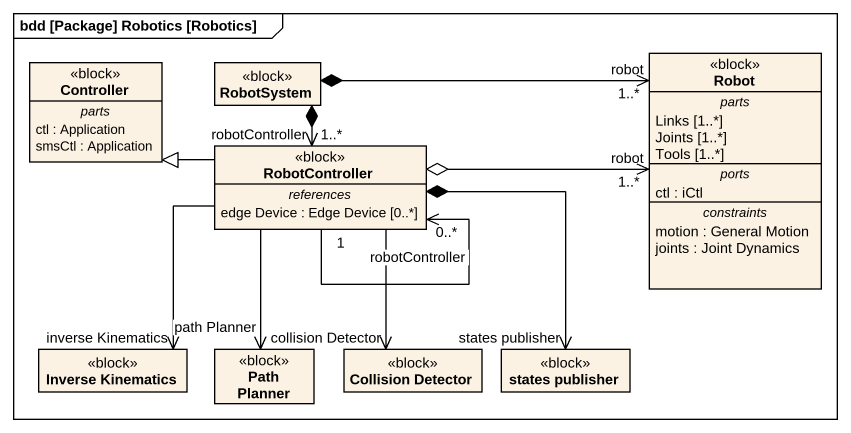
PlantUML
@startuml
mainframe bdd [Package] Robotics [Robotics]
hide circle
hide empty members
class Controller <<block>> {
  -- parts --
  ctl : Application
  smsCtl : Application
}
class RobotSystem <<block>>
class Robot <<block>> {
  -- parts --
  Links [1..*]
  Joints [1..*]
  Tools [1..*]
  -- ports --
  ctl : iCtl
  -- constraints --
  motion : General Motion
  joints : Joint Dynamics
}
class RobotController <<block>> {
  -- references --
  edge Device : Edge Device [0..*]
}
class "Inverse Kinematics" as Inverse_Kinematics <<block>>
class "Path Planner" as Path_Planner <<block>>
class "Collision Detector" as Collision_Detector <<block>>
class "states publisher" as states_publisher <<block>>
RobotSystem *-right-> "robot\n1..*" Robot
RobotSystem *--> "robotController\n1..*" RobotController
RobotController -left-|> Controller
RobotController o-right-> "robot\n1..*" Robot
RobotController "1" --> "0..*\nrobotController" RobotController
RobotController --> "inverse Kinematics" Inverse_Kinematics
RobotController --> "path Planner" Path_Planner
RobotController --> "collision Detector" Collision_Detector
RobotController *--> "states publisher" states_publisher
@enduml
